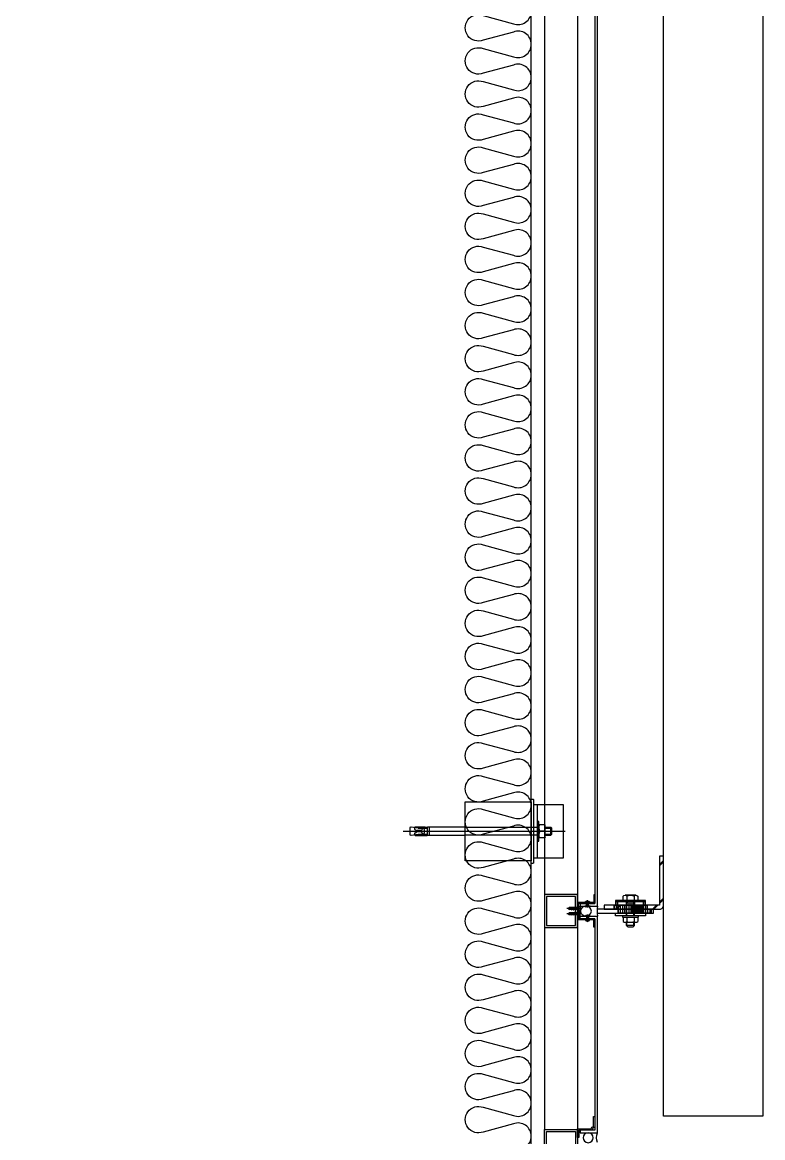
# Model space of a CAD drawing. Header units: millimetres. Extents: x 19868 to 801382, y -4805 to 85279.
# Drawn here: x 369118 to 370238, y 41166 to 42852 of the extents above; entities that cross this region are included whole.
import ezdxf

# ---------------------------------------------------------------- set-up
doc = ezdxf.new("R2010")
doc.units = ezdxf.units.MM
doc.header["$LTSCALE"] = 250
for name, pattern in [('CENTER', [50.8, 31.75, -6.35, 6.35, -6.35]), ('HID', [2.8, 1.8, -1]), ('HIDDEN', [9.525, 6.35, -3.175]), ('HIDDEN2', [4.7625, 3.175, -1.5875])]:
    doc.linetypes.add(name, pattern=pattern)
for name, color, linetype in [('4', 4, 'Continuous'), ('A-ELE-4', 4, 'Continuous'), ('A-ETC-8', 8, 'Continuous'), ('A-FIN', 6, 'Continuous'), ('alucobond', 7, 'Continuous'), ('EXTRUSION', 7, 'Continuous'), ('fastener', 1, 'Continuous'), ('ISL', 251, 'Continuous'), ('mold', 4, 'Continuous'), ('RIVET', 6, 'Continuous'), ('S-TEEL', 4, 'Continuous'), ('SCREW', 1, 'Continuous'), ('SEALANT', 252, 'Continuous')]:
    doc.layers.add(name, color=color, linetype=linetype)

# ---------------------------------------------------------------- blocks, each defined once
blk = doc.blocks.new('A$C632c858f')
at = {"layer": 'A-ETC-8'}
blk.add_arc((-2.8, 0), 24, 341.8248, 18.1752, dxfattribs=at)
blk.add_ellipse((34, 0), major_axis=(7.59, 0), ratio=0.987937, dxfattribs=at)
blk = doc.blocks.new('A$Cae507117')
at = {"layer": 'A-ETC-8'}
for points in [[(-50, 0), (-50, -50), (0, -50), (0, 0)], [(-46.8, -3.2), (-46.8, -46.8), (-3.2, -46.8), (-3.2, -3.2)]]:
    blk.add_lwpolyline(points, close=True, dxfattribs=at)
blk = doc.blocks.new('너트 M12')
for p, q in [((-9, 0), (9, 0)), ((-9.5, -9), (-9.5, -0.5)), ((9, -9.5), (-9, -9.5)), ((0, -8.3), (0, -1.2)), ((9.5, -0.5), (9.5, -9))]:
    blk.add_line(p, q)
for centre, start, end in [((-9, -0.5), 90, 180), ((-9, -9), 180, 270), ((9, -0.5), 0, 90), ((9, -9), 270, 0)]:
    blk.add_arc(centre, 0.5, start, end)
at = {"extrusion": (0, 0, -1)}
for centre, major_axis, ratio, start_param, end_param in [((-4.8, -0.9), (-4.75, 0.31), 0.185359, -0.024388, 3.141593), ((4.8, -0.9), (4.75, 0.31), 0.185108, 3.141593, 6.30754), ((-4.8, -8.6), (4.75, 0.31), 0.187111, 0, 3.166211), ((4.8, -8.6), (-4.75, 0.31), 0.185991, 3.117121, 6.283185)]:
    blk.add_ellipse(centre, major_axis=major_axis, ratio=ratio, start_param=start_param, end_param=end_param, dxfattribs=at)
blk = doc.blocks.new('A$C24f26f47')
at = {"layer": 'A-ETC-8'}
for p, q in [((-544, -175), (-299, -175)), ((-534, -170.5), (-534, -179.5)), ((-532, -169), (-532.5, -169)), ((-532.5, -181), (-532, -181)), ((-521, -170.5), (-532, -169)), ((-532, -181), (-521, -179.5)), ((-526.6, -169.7), (-526.6, -171.5)), ((-526.6, -178.5), (-526.6, -180.2)), ((-526.1, -172.3), (-524.3, -173.5)), ((-526.1, -177.7), (-524.3, -176.5)), ((-510.6, -168.7), (-525.6, -168.7)), ((-525.6, -181.2), (-510.6, -181.2)), ((-516.1, -174), (-522.7, -174)), ((-516.1, -176), (-522.7, -176)), ((-521, -170.5), (-507, -170.5)), ((-521, -179.5), (-507, -179.5)), ((-515.6, -173.5), (-515.6, -173)), ((-515.6, -177), (-515.6, -176.5)), ((-511.6, -177), (-511.6, -173)), ((-510.6, -168.7), (-507.6, -168.7)), ((-510.6, -181.2), (-507.6, -181.2)), ((-507.6, -168.7), (-507.6, -181.2)), ((-507, -181), (-507, -169)), ((-504, -169), (-507, -169)), ((-507, -181), (-504, -181)), ((-504, -181), (-504, -169)), ((-450, -169), (-504, -169)), ((-504, -181), (-450, -181)), ((-450, -169), (-340.5, -169)), ((-340.5, -181), (-450, -181)), ((-329.2, -179.5), (-319, -179.5)), ((-329, -169), (-320.5, -169)), ((-329, -170.5), (-319, -170.5)), ((-329, -181), (-320.5, -181)), ((-320.5, -181), (-320.5, -169)), ((-319, -170.5), (-320.5, -169)), ((-319, -179.5), (-320.5, -181)), ((-319, -179.5), (-319, -170.5))]:
    blk.add_line(p, q, dxfattribs=at)
for points in [[(-350, -130.5), (-350, -219.5), (-450, -219.5), (-450, -130.5)], [(-301.5, -135), (-346.5, -135), (-346.5, -215), (-301.5, -215)], [(-346.5, -215), (-340.5, -215), (-340.5, -135), (-346.5, -135)], [(-340.5, -160), (-340.5, -190), (-338.5, -190), (-338.5, -160)]]:
    blk.add_lwpolyline(points, close=True, dxfattribs=at)
blk.add_lwpolyline([(-346.5, -127.5), (-346.5, -222.5, -0.414214), (-347.5, -223.5), (-350, -223.5), (-350, -126.5), (-347.5, -126.5, -0.414214)], format="xyb", close=True, dxfattribs=at)
for centre, radius, start, end in [((-532.5, -170.5), 1.5, 90, 180), ((-532.5, -179.5), 1.5, 180, 270), ((-525.6, -169.7), 1, 90, 180), ((-525.6, -171.5), 1, 180, 236.3099), ((-525.6, -178.5), 1, 123.6901, 180), ((-525.6, -180.2), 1, 180, 270), ((-522.7, -171), 3, 236.3099, 270), ((-522.7, -179), 3, 90, 123.6901), ((-516.1, -173.5), 0.5, 270, 0), ((-516.1, -176.5), 0.5, 0, 90), ((-513.6, -173), 2, 90, 180), ((-513.6, -177), 2, 180, 270), ((-513.6, -173), 2, 0, 90), ((-513.6, -177), 2, 270, 0)]:
    blk.add_arc(centre, radius, start, end, dxfattribs=at)
at = {"layer": 'A-ETC-8', "xscale": -1.000000000000001, "rotation": 90}
blk.add_blockref('너트 M12', (-338.5, -175), dxfattribs=at)
blk = doc.blocks.new('revit')
at = {"layer": 'RIVET'}
for p, q in [((-4.2, 0.5), (-4.2, 0)), ((4.2, 0), (-4.2, 0)), ((2.7, 1), (-2.7, 1)), ((-1.5, 1), (-1.5, -7)), ((1.5, 1), (1.5, -7)), ((4.2, 0.5), (4.2, 0)), ((2.4, -5.5), (-2.4, -5.5)), ((2.4, -7), (-2.4, -7))]:
    blk.add_line(p, q, dxfattribs=at)
at = {"layer": 'RIVET', "color": 1, "linetype": 'CENTER'}
blk.add_line((0, 2.3), (0, -9), dxfattribs=at)
at = {"layer": 'RIVET'}
for points in [[(-4.2, 0.5), (-2.7, 1)], [(4.2, 0.5), (2.7, 1)]]:
    blk.add_lwpolyline(points, dxfattribs=at)
blk.add_lwpolyline([(-1.5, -7, 0.666667), (1.5, -7, 1.5)], format="xyb", dxfattribs=at)
for centre, start, end in [((-2.4, -6.2), 90, 270), ((2.4, -6.2), 270, 90)]:
    blk.add_arc(centre, 0.75, start, end, dxfattribs=at)
blk = doc.blocks.new('PH-4-16')
at = {"layer": 'SCREW'}
for p, q in [((-1.5, 0), (-1.5, -1)), ((1.5, 0), (1.5, -1.6)), ((0.1, -0.9), (-2, -1.2)), ((-2, -1.2), (-1.5, -1)), ((0.1, -1), (-2, -1.3)), ((-2, -1.3), (-1.5, -1.5)), ((2, -1.8), (-2, -2.4)), ((-2, -2.4), (-1.5, -2.2)), ((-2, -2.5), (-1.5, -2.7)), ((2, -3), (-2, -3.7)), ((-2, -3.6), (-1.5, -3.5)), ((-2, -3.8), (-1.5, -4)), ((2, -4.3), (-2, -4.9)), ((-2, -4.9), (-1.5, -4.7)), ((-2, -5), (-1.5, -5.2)), ((2, -5.5), (-2, -6.2)), ((-2, -6.1), (-1.5, -5.9)), ((-2, -6.2), (-1.5, -6.4)), ((2, -6.7), (-2, -7.4)), ((-2, -7.4), (-1.5, -7.2)), ((-2, -7.5), (-1.5, -7.7)), ((2, -8), (-2, -8.6)), ((-2, -8.6), (-1.5, -8.4)), ((-2, -8.7), (-1.5, -8.9)), ((2, -9.2), (-2, -9.9)), ((-2, -9.9), (-1.5, -9.7)), ((-2, -10), (-1.5, -10.2)), ((2, -10.5), (-2, -11.1)), ((-2, -11.1), (-1.5, -10.9)), ((-2, -11.2), (-1.5, -11.4)), ((2, -1.9), (-2, -2.5)), ((2, -3.1), (-2, -3.8)), ((2, -4.4), (-2, -5)), ((2, -5.6), (-2, -6.3)), ((2, -6.9), (-2, -7.5)), ((2, -8.1), (-2, -8.7)), ((2, -9.3), (-2, -10)), ((2, -10.6), (-2, -11.2)), ((0.1, -0.9), (-1.5, -1)), ((0.1, -1), (-1.5, -1.5)), ((-1.5, -1.5), (-1.5, -2.2)), ((1.5, -1.6), (-1.5, -2.2)), ((1.5, -2.1), (-1.5, -2.7)), ((-1.5, -2.7), (-1.5, -3.5)), ((1.5, -2.8), (-1.5, -3.5)), ((1.5, -3.3), (-1.5, -4)), ((1.5, -4.1), (-1.5, -4.7)), ((1.5, -4.6), (-1.5, -5.2)), ((-1.5, -5.2), (-1.5, -5.9)), ((1.5, -5.3), (-1.5, -5.9)), ((1.5, -5.8), (-1.5, -6.4)), ((-1.5, -6.4), (-1.5, -7.2)), ((1.5, -6.5), (-1.5, -7.2)), ((1.5, -7.1), (-1.5, -7.7)), ((-1.5, -7.7), (-1.5, -8.4)), ((1.5, -7.8), (-1.5, -8.4)), ((1.5, -8.3), (-1.5, -8.9)), ((-1.5, -8.9), (-1.5, -9.7)), ((1.5, -9), (-1.5, -9.7)), ((1.5, -9.5), (-1.5, -10.2)), ((-1.5, -10.2), (-1.5, -10.9)), ((1.5, -10.3), (-1.5, -10.9)), ((1.5, -10.8), (-1.5, -11.4)), ((-1.5, -11.4), (-1.5, -14.5)), ((-1.5, -14.5), (-1.1, -14.5)), ((0, -16), (-1.5, -14.5)), ((-1.1, -12.6), (-1.1, -14.5)), ((-1.1, -14.5), (0, -16)), ((0, -16), (1.5, -14.5)), ((1.5, -14.5), (0.4, -12.2)), ((1.5, -1.6), (2, -1.8)), ((2, -1.9), (1.5, -2.1)), ((1.5, -2.1), (1.5, -2.8)), ((2, -3), (1.5, -2.8)), ((2, -3.1), (1.5, -3.3)), ((1.5, -3.3), (1.5, -4.1)), ((2, -4.3), (1.5, -4.1)), ((2, -4.4), (1.5, -4.6)), ((1.5, -4.6), (1.5, -5.3)), ((2, -5.5), (1.5, -5.3)), ((2, -5.6), (1.5, -5.8)), ((1.5, -5.8), (1.5, -6.5)), ((2, -6.7), (1.5, -6.5)), ((2, -6.9), (1.5, -7.1)), ((1.5, -7.1), (1.5, -7.8)), ((2, -8), (1.5, -7.8)), ((2, -8.1), (1.5, -8.3)), ((1.5, -8.3), (1.5, -9)), ((2, -9.2), (1.5, -9)), ((2, -9.3), (1.5, -9.5)), ((1.5, -9.5), (1.5, -10.3)), ((2, -10.5), (1.5, -10.3)), ((2, -10.6), (1.5, -10.8)), ((1.5, -10.8), (1.5, -14.5))]:
    blk.add_line(p, q, dxfattribs=at)
at = {"layer": 'SCREW', "color": 1, "linetype": 'CENTER'}
blk.add_line((0, 4), (0, -17.7), dxfattribs=at)
at = {"layer": 'SCREW', "linetype": 'HIDDEN2'}
blk.add_line((-1.5, -4), (-1.5, -4.7), dxfattribs=at)
at = {"layer": 'SCREW'}
blk.add_lwpolyline([(3.5, 1), (3.5, 0), (-3.5, 0), (-3.5, 1, -0.336479), (-2.5, 2.2, -0.138717), (2.5, 2.2, -0.336479)], format="xyb", close=True, dxfattribs=at)
blk.add_lwpolyline([(-2.5, 2.2), (-2.3, 2), (-2.1, 1.9), (-1.8, 1.9), (-1.5, 2), (-1.3, 2), (-1, 2.1), (-0.8, 2.1), (-0.7, 2.1), (-0.6, 2.1), (-0.5, 2), (-0.5, 1.8), (-0.5, 1.6), (-0.5, 1.4), (-0.5, 1.2), (-0.5, 1), (-0.5, 0.8), (-0.4, 0.7), (-0.3, 0.6), (-0.1, 0.6), (0, 0.5), (0.1, 0.6), (0.3, 0.6), (0.4, 0.7), (0.5, 0.8), (0.5, 1), (0.5, 1.2), (0.5, 1.4), (0.5, 1.6), (0.5, 1.8), (0.5, 2), (0.6, 2.1), (0.7, 2.1), (0.8, 2.1), (1, 2.1), (1.3, 2), (1.5, 2), (1.8, 1.9), (2.1, 1.9), (2.3, 2), (2.5, 2.2)], dxfattribs=at)
for centre, radius, start, end in [((-1.9, -1.2), 0.0931, 139.8661, 209.9246), ((-1.9, -2.5), 0.0931, 139.8661, 209.9246), ((-1.9, -3.7), 0.0931, 139.8661, 209.9246), ((-1.9, -4.9), 0.0931, 139.8661, 209.9246), ((-1.9, -6.2), 0.0931, 139.8661, 209.9246), ((-1.9, -7.4), 0.0931, 139.8661, 209.9246), ((-1.9, -8.7), 0.0931, 139.8661, 209.9246), ((-1.9, -9.9), 0.0931, 139.8661, 209.9246), ((-1.9, -11.2), 0.0931, 139.8661, 209.9246), ((-0.3, -12.6), 0.815, 27.365, 180), ((0, -0.9), 0.0605, 310.7271, 69.3149), ((1.9, -1.8), 0.0931, 319.8661, 29.9246), ((1.9, -3.1), 0.0931, 319.8661, 29.9246), ((1.9, -4.3), 0.0931, 319.8661, 29.9246), ((1.9, -5.6), 0.0931, 319.8661, 29.9246), ((1.9, -6.8), 0.0931, 319.8661, 29.9246), ((1.9, -8), 0.0931, 319.8661, 29.9246), ((1.9, -9.3), 0.0931, 319.8661, 29.9246), ((1.9, -10.5), 0.0931, 319.8661, 29.9246)]:
    blk.add_arc(centre, radius, start, end, dxfattribs=at)
blk = doc.blocks.new('A$Ce431bf19')
at = {"layer": '4', "transparency": 33554687}
h = blk.add_hatch(dxfattribs=at)
h.set_pattern_fill('JIS_LC_20A', color=8, scale=2, angle=180)
h.set_pattern_definition([(225, (-13377.057, -377.89), (28.28427, -28.28427), []), (225, (-13379.057, -377.89), (28.28427, -28.28427), [])])
edge = h.paths.add_edge_path()
edge.add_line((145, -16), (145, 58))
edge.add_line((145, 58), (139, 58))
edge.add_line((139, 58), (139, -16))
edge.add_line((139, -16), (55, -16))
edge.add_line((55, -16), (55, -22))
edge.add_line((55, -22), (139, -22))
edge.add_arc((139, -16), 6, 270, 360)
at = {"layer": '4', "linetype": 'HID', "lineweight": 25, "transparency": 33554687}
h = blk.add_hatch(dxfattribs=at)
h.set_pattern_fill('LINE', color=8, angle=270)
h.set_pattern_definition([(270, (-13376.9617, -377.8894), (3.175, -6e-16), [])])
h.paths.add_polyline_path([(70.1, -16), (120.1, -16), (120.1, -22), (70.1, -22)])
at = {"layer": '4', "linetype": 'HIDDEN', "ltscale": 0.005}
h = blk.add_hatch(dxfattribs=at)
h.set_pattern_fill('DASH', color=1, scale=0.5)
h.set_pattern_definition([(360, (-18184.874, -847.0626), (1.5875, 1.5875), [1.5875, -1.5875])])
h.paths.add_polyline_path([(101.5, -16), (101.5, -11), (88.5, -11), (88.5, -16)])
at = {"layer": '4', "linetype": 'HID', "lineweight": 25, "transparency": 33554687}
h = blk.add_hatch(dxfattribs=at)
h.set_pattern_fill('LINE', color=1, scale=0.5, angle=270)
h.set_pattern_definition([(270, (-13377.6531, -404.0771), (1.5875, -7e-16), [])])
h.paths.add_polyline_path([(97.6, -16), (112.6, -16), (112.6, -27), (97.6, -27)])
h = blk.add_hatch(dxfattribs=at)
h.set_pattern_fill('LINE', color=8, angle=90)
h.set_pattern_definition([(270, (-13376.9617, -357.9828), (3.175, -6e-16), [])])
h.paths.add_polyline_path([(126.5, -28), (76.6, -28), (76.6, -22), (126.5, -22)])
at = {"layer": '4', "elevation": 0}
blk.add_lwpolyline([(145, -16), (145, 58), (139, 58), (139, -16), (55, -16), (55, -22), (139, -22, 0.414214)], format="xyb", close=True, dxfattribs=at)
at = {"layer": '4', "color": 8, "linetype": 'HID', "lineweight": 25, "elevation": 0}
for points in [[(70.1, -16), (120.1, -16), (120.1, -22), (70.1, -22)], [(126.5, -28), (76.6, -28), (76.6, -22), (126.5, -22)]]:
    blk.add_lwpolyline(points, close=True, dxfattribs=at)
at = {"layer": '4', "elevation": 0}
for points in [[(117.5, -11), (117.5, -9), (72.5, -9), (72.5, -11), (72.5, -16), (117.5, -16), (117.5, -11), (114.5, -11), (114.5, -16), (114.5, -11), (75.5, -11), (75.5, -16), (75.5, -11), (72.5, -11)], [(44.6, -28), (130, -28), (130, -22), (44.6, -22)]]:
    blk.add_lwpolyline(points, dxfattribs=at)
at = {"layer": '4', "color": 1, "linetype": 'HIDDEN', "ltscale": 0.005, "elevation": 0}
blk.add_lwpolyline([(88.5, -11), (88.5, -16), (101.5, -16), (101.5, -11)], close=True, dxfattribs=at)
at = {"layer": '4', "color": 1, "linetype": 'HID', "lineweight": 25, "elevation": 0}
blk.add_lwpolyline([(97.6, -16), (112.6, -16), (112.6, -27), (97.6, -27)], close=True, dxfattribs=at)
at = {"layer": 'fastener'}
for p, q in [((103.2, -1, 0), (86.8, -1, 0)), ((89, -32, 0), (89, -9, 0)), ((89.5, -2.5, 0), (89.5, -9, 0)), ((89.7, -32, 0), (89.7, -9, 0)), ((100.2, -32, 0), (100.2, -9, 0)), ((100.5, -2.5, 0), (100.5, -9, 0)), ((101, -32, 0), (101, -9, 0)), ((84, -34, 0), (84, -40.9, 0)), ((86.8, -42, 0), (103.2, -42, 0)), ((89, -47, 0), (89, -42, 0)), ((101, -47, 0), (89, -47, 0)), ((89, -47, 0), (91, -49, 0)), ((89.5, -34, 0), (89.5, -40.9, 0)), ((89.7, -47.7, 0), (89.7, -42, 0)), ((91, -49, 0), (99, -49, 0)), ((101, -47, 0), (99, -49, 0)), ((100.2, -47.7, 0), (100.2, -42, 0)), ((100.5, -34, 0), (100.5, -40.9, 0)), ((101, -47, 0), (101, -42, 0)), ((105.9, -34, 0), (105.9, -40.9, 0))]:
    blk.add_line(p, q, dxfattribs=at)
at = {"layer": 'fastener', "elevation": 0}
blk.add_lwpolyline([(84, -9), (84, -2.5, -0.547945), (89.5, -2.5, -0.273973), (100.5, -2.5, -0.547945), (105.9, -2.5), (105.9, -9)], format="xyb", close=True, dxfattribs=at)
blk.add_lwpolyline([(82.8, -32), (82.8, -34), (107.2, -34), (107.2, -32)], close=True, dxfattribs=at)
at = {"layer": 'fastener'}
for centre, radius, start, end in [((86.8, -38.1, 0), 3.88, 225.2164, 314.7836), ((95, -28.1, 0), 13.9, 246.8008, 293.1992), ((103.2, -38.1, 0), 3.88, 225.2164, 314.7836)]:
    blk.add_arc(centre, radius, start, end, dxfattribs=at)
at = {"layer": 'mold', "color": 4, "elevation": 0}
for points in [[(39.5, -12), (15, -12), (15, -25), (16.5, -25), (16.5, -13.5), (41, -13.5), (41, -0.5), (39.5, -0.5), (39.5, -12)], [(39.5, -38), (15, -38), (15, -25), (16.5, -25), (16.5, -36.5), (41, -36.5), (41, -49.5), (39.5, -49.5), (39.5, -38)]]:
    blk.add_lwpolyline(points, dxfattribs=at)
at = {"layer": 'S-TEEL', "elevation": 0}
blk.add_lwpolyline([(117.5, -32), (72.5, -32), (72.5, -28), (117.5, -28)], close=True, dxfattribs=at)
at = {"layer": 'SEALANT', "elevation": 0}
blk.add_lwpolyline([(45, -17.5, 0.059304), (45, -32.5)], format="xyb", dxfattribs=at)
at = {"layer": 'SEALANT', "extrusion": (0, 0, -1)}
blk.add_ellipse((27.6, -25), major_axis=(-8.29, 0), ratio=0.90449, dxfattribs=at)
at = {"layer": 'alucobond', "xscale": -1, "rotation": 180}
blk.add_blockref('revit', (30, -17.5), dxfattribs=at)
at = {"layer": 'alucobond'}
blk.add_blockref('revit', (30, -32.5), dxfattribs=at)
at = {"layer": 'EXTRUSION', "rotation": 270}
blk.add_blockref('PH-4-16', (16.5, -21), dxfattribs=at)
at = {"layer": 'EXTRUSION', "xscale": -1, "rotation": 270}
blk.add_blockref('PH-4-16', (16.5, -29), dxfattribs=at)

msp = doc.modelspace()

# ---------------------------------------------------------------- linework, layer by layer
at = {"layer": 'A-ELE-4'}
msp.add_lwpolyline([(370088.2, 43668.9), (370238.2, 43668.9), (370238.2, 41198.9), (370088.2, 41198.9)], close=True, dxfattribs=at)
at = {"layer": 'A-ETC-8'}
for p, q in [((369908.2, 44378.9), (369908.2, 41178.9)), ((369958.2, 44378.9), (369958.2, 41178.9))]:
    msp.add_line(p, q, dxfattribs=at)
msp.add_lwpolyline([(369980.2, 41177.9), (369960.2, 41177.9), (369960.2, 41166.9), (369958.2, 41166.9), (369958.2, 41179.9), (369978.6, 41179.9, -0.226541), (369982.2, 41183.6), (369982.2, 41198.3), (369984.2, 41198.3), (369984.2, 41181.9, 0.414214)], format="xyb", close=True, dxfattribs=at)
at = {"layer": 'A-FIN'}
for points in [[(369984.2, 43342.4), (369984.2, 41520.4)], [(369988.2, 41516.4), (369988.2, 43346.4)], [(369984.2, 41497.4), (369984.2, 41177.9), (369962.2, 41177.9), (369962.2, 41177.9), (369962.2, 41173.9), (369988.2, 41173.9), (369988.2, 41501.4)]]:
    msp.add_lwpolyline(points, dxfattribs=at)
at = {"layer": 'A-FIN', "elevation": 0}
for points in [[(369984.2, 41520.4), (369962.2, 41520.4), (369962.2, 41520.4), (369962.2, 41516.4), (369988.2, 41516.4)], [(369984.2, 41497.4), (369962.2, 41497.4), (369962.2, 41497.4), (369962.2, 41501.4), (369988.2, 41501.4)]]:
    msp.add_lwpolyline(points, dxfattribs=at)
at = {"layer": 'ISL'}
msp.add_lwpolyline([(369118.2, 34508.9), (369118.2, 33808.9), (369888.2, 33808.9), (369888.2, 44428.9)], dxfattribs=at)
msp.add_lwpolyline([(369861.1, 41150, 0.524856), (369888.2, 41168.7, 0.524856), (369861.1, 41187.4), (369815.3, 41175, -1.449198), (369815.3, 41212.4), (369861.1, 41200, 0.524856), (369888.2, 41218.7, 0.524856), (369861.1, 41237.4), (369815.3, 41225, -1.449198), (369815.3, 41262.4), (369861.1, 41250, 0.524856), (369888.2, 41268.7, 0.524856), (369861.1, 41287.4), (369815.3, 41275, -1.449198), (369815.3, 41312.4), (369861.1, 41300, 0.524856), (369888.2, 41318.7, 0.524856), (369861.1, 41337.4), (369815.3, 41325, -1.449198), (369815.3, 41362.4), (369861.1, 41350, 0.524856), (369888.2, 41368.7, 0.524856), (369861.1, 41387.4), (369815.3, 41375, -1.449198), (369815.3, 41412.4), (369861.1, 41400, 0.524856), (369888.2, 41418.7, 0.524856), (369861.1, 41437.4), (369815.3, 41425, -1.449198), (369815.3, 41462.4), (369861.1, 41450, 0.524856), (369888.2, 41468.7, 0.524856), (369861.1, 41487.4), (369815.3, 41475, -1.449198), (369815.3, 41512.4), (369861.1, 41500, 0.524856), (369888.2, 41518.7, 0.524856), (369861.1, 41537.4), (369815.3, 41525, -1.449198), (369815.3, 41562.4), (369861.1, 41550, 0.524856), (369888.2, 41568.7, 0.524856), (369861.1, 41587.4), (369815.3, 41575, -1.449198), (369815.3, 41612.4), (369861.1, 41600, 0.524856), (369888.2, 41618.7, 0.524856), (369861.1, 41637.4), (369815.3, 41625, -1.449198), (369815.3, 41662.4), (369861.1, 41650, 0.524856), (369888.2, 41668.7, 0.524856), (369861.1, 41687.4), (369815.3, 41675, -1.449198), (369815.3, 41712.4), (369861.1, 41700, 0.524856), (369888.2, 41718.7, 0.524856), (369861.1, 41737.4), (369815.3, 41725, -1.449198), (369815.3, 41762.4), (369861.1, 41750, 0.524856), (369888.2, 41768.7, 0.524856), (369861.1, 41787.4), (369815.3, 41775, -1.449198), (369815.3, 41812.4), (369861.1, 41800, 0.524856), (369888.2, 41818.7, 0.524856), (369861.1, 41837.4), (369815.3, 41825, -1.449198), (369815.3, 41862.4), (369861.1, 41850, 0.524856), (369888.2, 41868.7, 0.524856), (369861.1, 41887.4), (369815.3, 41875, -1.449198), (369815.3, 41912.4), (369861.1, 41900, 0.524856), (369888.2, 41918.7, 0.524856), (369861.1, 41937.4), (369815.3, 41925, -1.449198), (369815.3, 41962.4), (369861.1, 41950, 0.524856), (369888.2, 41968.7, 0.524856), (369861.1, 41987.4), (369815.3, 41975, -1.449198), (369815.3, 42012.4), (369861.1, 42000, 0.524856), (369888.2, 42018.7, 0.524856), (369861.1, 42037.4), (369815.3, 42025, -1.449198), (369815.3, 42062.4), (369861.1, 42050, 0.524856), (369888.2, 42068.7, 0.524856), (369861.1, 42087.4), (369815.3, 42075, -1.449198), (369815.3, 42112.4), (369861.1, 42100, 0.524856), (369888.2, 42118.7, 0.524856), (369861.1, 42137.4), (369815.3, 42125, -1.449198), (369815.3, 42162.4), (369861.1, 42150, 0.524856), (369888.2, 42168.7, 0.524856), (369861.1, 42187.4), (369815.3, 42175, -1.449198), (369815.3, 42212.4), (369861.1, 42200, 0.524856), (369888.2, 42218.7, 0.524856), (369861.1, 42237.4), (369815.3, 42225, -1.449198), (369815.3, 42262.4), (369861.1, 42250, 0.524856), (369888.2, 42268.7, 0.524856), (369861.1, 42287.4), (369815.3, 42275, -1.449198), (369815.3, 42312.4), (369861.1, 42300, 0.524856), (369888.2, 42318.7, 0.524856), (369861.1, 42337.4), (369815.3, 42325, -1.449198), (369815.3, 42362.4), (369861.1, 42350, 0.524856), (369888.2, 42368.7, 0.524856), (369861.1, 42387.4), (369815.3, 42375, -1.449198), (369815.3, 42412.4), (369861.1, 42400, 0.524856), (369888.2, 42418.7, 0.524856), (369861.1, 42437.4), (369815.3, 42425, -1.449198), (369815.3, 42462.4), (369861.1, 42450, 0.524856), (369888.2, 42468.7, 0.524856), (369861.1, 42487.4), (369815.3, 42475, -1.449198), (369815.3, 42512.4), (369861.1, 42500, 0.524856), (369888.2, 42518.7, 0.524856), (369861.1, 42537.4), (369815.3, 42525, -1.449198), (369815.3, 42562.4), (369861.1, 42550, 0.524856), (369888.2, 42568.7, 0.524856), (369861.1, 42587.4), (369815.3, 42575, -1.449198), (369815.3, 42612.4), (369861.1, 42600, 0.524856), (369888.2, 42618.7, 0.524856), (369861.1, 42637.4), (369815.3, 42625, -1.449198), (369815.3, 42662.4), (369861.1, 42650, 0.524856), (369888.2, 42668.7, 0.524856), (369861.1, 42687.4), (369815.3, 42675, -1.449198), (369815.3, 42712.4), (369861.1, 42700, 0.524856), (369888.2, 42718.7, 0.524856), (369861.1, 42737.4), (369815.3, 42725, -1.449198), (369815.3, 42762.4), (369861.1, 42750, 0.524856), (369888.2, 42768.7, 0.524856), (369861.1, 42787.4), (369815.3, 42775, -1.449198), (369815.3, 42812.4), (369861.1, 42800, 0.524856), (369888.2, 42818.7, 0.524856), (369861.1, 42837.4), (369815.3, 42825, -1.449198), (369815.3, 42862.4), (369861.1, 42850, 0.524856), (369888.2, 42868.7, 0.524856)], format="xyb", dxfattribs=at)

# ---------------------------------------------------------------- block references
at = {"layer": 'A-ETC-8'}
for name, p in [('A$C24f26f47', (370238.2, 41804.5)), ('A$Ce431bf19', (369943.2, 41533.9))]:
    msp.add_blockref(name, p, dxfattribs=at)
at = {"layer": 'A-ETC-8', "rotation": 180}
msp.add_blockref('A$Cae507117', (369908.2, 41483.9), dxfattribs=at)
at = {"layer": 'A-ETC-8', "xscale": -1}
for name, p in [('A$Cae507117', (369908.2, 41178.9)), ('A$C632c858f', (370008.2, 41166.4))]:
    msp.add_blockref(name, p, dxfattribs=at)

doc.saveas('drawing.dxf')
